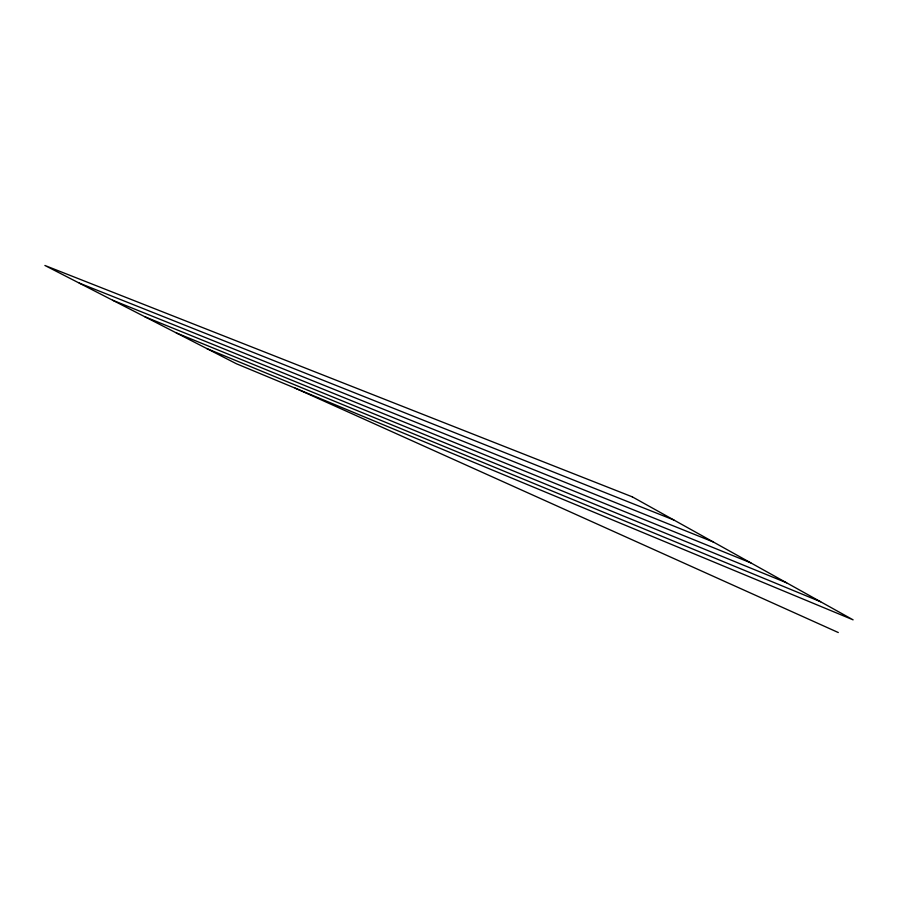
<?xml version="1.0" encoding="UTF-8"?>
<svg xmlns="http://www.w3.org/2000/svg" width="898" height="898" viewBox="0 0 898 898"><rect width="100%" height="100%" fill="white"/><g stroke="black" fill="none" stroke-linecap="round" stroke-linejoin="round"><path stroke-width="1.35" d="M79.293 283.117L673.882 520.009M112.632 300.235L713.36 541.999M144.948 316.814L750.874 562.9M176.289 332.911L786.592 582.802M206.708 348.525L820.626 601.761M295.195 388.161L838.294 632.529M632.304 496.852L44.9 265.471L236.241 363.679L853.1 619.845L632.304 496.852"/></g></svg>
